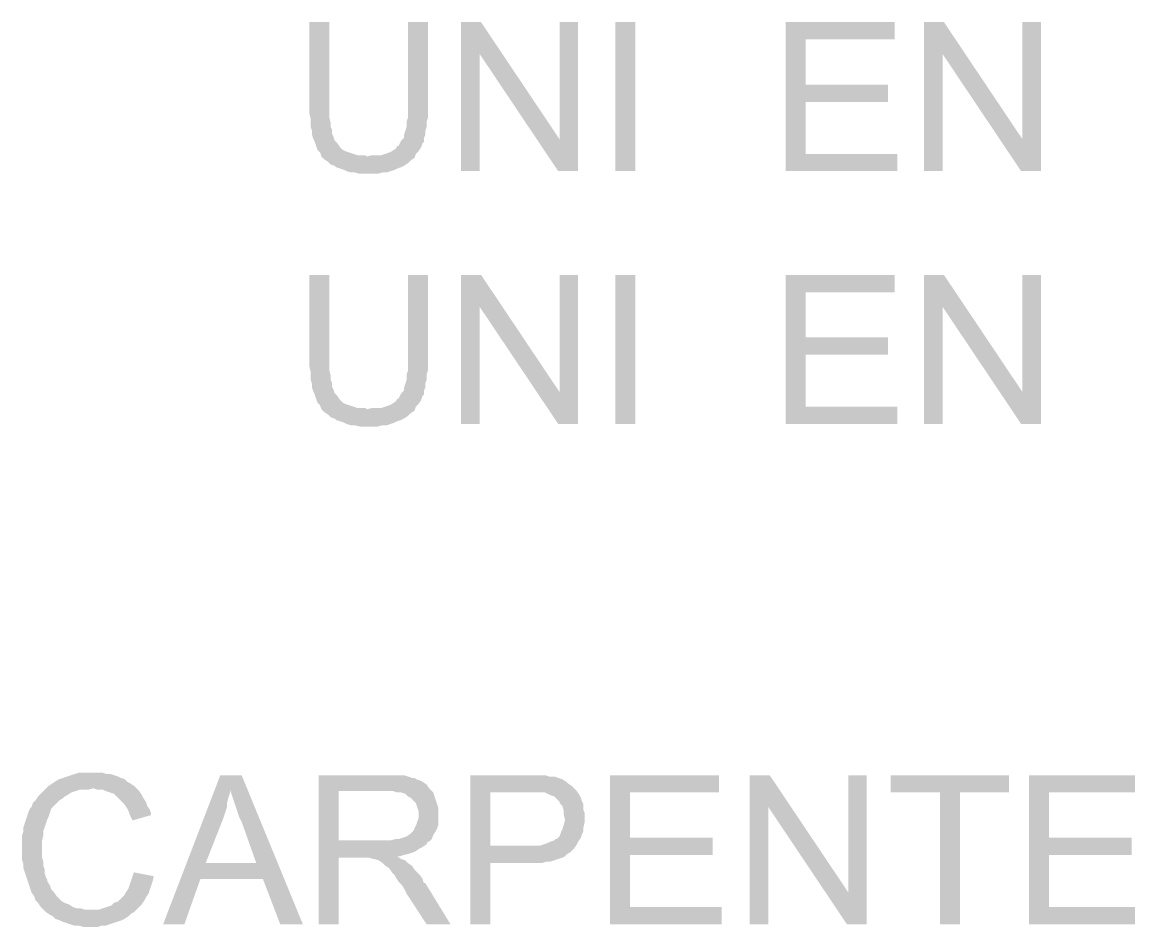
# Model space of a CAD drawing. Header units: millimetres. Extents: x -35.3 to 0.3, y 0.4 to 20.6.
# Drawn here: x -33.647 to -32.954, y 8.092 to 8.659 of the extents above; entities that cross this region are included whole.
import ezdxf

# ---------------------------------------------------------------- set-up
doc = ezdxf.new("R2010")
doc.units = ezdxf.units.MM
doc.layers.add('PDF _Riempimenti solidi', color=7, linetype='Continuous')

msp = doc.modelspace()

# ---------------------------------------------------------------- hatches: boundary and pattern name
at = {"layer": 'PDF _Riempimenti solidi', "transparency": 33554559}
for points in [[(-33.45433, 8.65851), (-33.46683, 8.65851), (-33.46683, 8.60101), (-33.466, 8.59767), (-33.466, 8.59267), (-33.46517, 8.59017), (-33.46517, 8.58767), (-33.46433, 8.58517), (-33.4635, 8.58351), (-33.46183, 8.57851), (-33.46017, 8.57684), (-33.45933, 8.57434), (-33.431, 8.57434), (-33.43183, 8.57517), (-33.43683, 8.57517), (-33.43933, 8.57601), (-33.44183, 8.57684), (-33.44433, 8.57767), (-33.446, 8.57851), (-33.44767, 8.58017), (-33.44933, 8.58267), (-33.451, 8.58434), (-33.45183, 8.58684), (-33.45267, 8.58851), (-33.45267, 8.59101), (-33.4535, 8.59267), (-33.4535, 8.59517), (-33.45433, 8.59851), (-33.45433, 8.60517)], [(-33.39267, 8.65851), (-33.40517, 8.65851), (-33.40517, 8.59851), (-33.406, 8.59601), (-33.406, 8.59267), (-33.40683, 8.59017), (-33.40767, 8.58767), (-33.40767, 8.58601), (-33.40933, 8.58434), (-33.41017, 8.58267), (-33.411, 8.58101), (-33.41183, 8.58101), (-33.41267, 8.57934), (-33.41517, 8.57767), (-33.41683, 8.57684), (-33.41933, 8.57601), (-33.42183, 8.57517), (-33.42767, 8.57517), (-33.431, 8.57434), (-33.45933, 8.57434), (-33.45767, 8.57267), (-33.45517, 8.57101), (-33.4535, 8.56934), (-33.451, 8.56851), (-33.45017, 8.56767), (-33.44517, 8.56601), (-33.4435, 8.56517), (-33.441, 8.56434), (-33.4385, 8.56434), (-33.43517, 8.56351), (-33.42433, 8.56351), (-33.421, 8.56434), (-33.4185, 8.56434), (-33.4135, 8.56601), (-33.41183, 8.56684), (-33.40933, 8.56767), (-33.40767, 8.56851), (-33.40517, 8.57017), (-33.4035, 8.57184), (-33.401, 8.57351), (-33.40017, 8.57601), (-33.3985, 8.57767), (-33.39683, 8.58017), (-33.396, 8.58267), (-33.39517, 8.58351), (-33.39517, 8.58601), (-33.39433, 8.58767), (-33.39433, 8.59017), (-33.3935, 8.59267), (-33.3935, 8.59601), (-33.39267, 8.59851), (-33.39267, 8.60434)], [(-33.35933, 8.65851), (-33.37183, 8.65851), (-33.37183, 8.56517), (-33.36017, 8.56517), (-33.36017, 8.63851)], [(-33.35933, 8.65851), (-33.36017, 8.63851), (-33.311, 8.56517), (-33.31017, 8.58517)], [(-33.2985, 8.65851), (-33.31017, 8.65851), (-33.31017, 8.58517), (-33.311, 8.56517), (-33.2985, 8.56517)], [(-33.26267, 8.56517), (-33.26267, 8.65851), (-33.27517, 8.65851), (-33.27517, 8.56517)], [(-33.10017, 8.65851), (-33.1685, 8.65851), (-33.1685, 8.56517), (-33.0985, 8.56517), (-33.0985, 8.57601), (-33.156, 8.57601), (-33.156, 8.60851), (-33.10433, 8.60851), (-33.10433, 8.61934), (-33.156, 8.61934), (-33.156, 8.64767), (-33.10017, 8.64767)], [(-33.06933, 8.65851), (-33.08183, 8.65851), (-33.08183, 8.56517), (-33.07017, 8.56517), (-33.07017, 8.63851)], [(-33.06933, 8.65851), (-33.07017, 8.63851), (-33.021, 8.56517), (-33.02017, 8.58517)], [(-33.0085, 8.65851), (-33.02017, 8.65851), (-33.02017, 8.58517), (-33.021, 8.56517), (-33.0085, 8.56517)], [(-33.45433, 8.50017), (-33.46683, 8.50017), (-33.46683, 8.44267), (-33.466, 8.43934), (-33.466, 8.43434), (-33.46517, 8.43184), (-33.46517, 8.42934), (-33.46433, 8.42684), (-33.4635, 8.42517), (-33.46267, 8.42267), (-33.46183, 8.42017), (-33.46017, 8.41851), (-33.45933, 8.41601), (-33.431, 8.41601), (-33.43183, 8.41684), (-33.43683, 8.41684), (-33.43933, 8.41767), (-33.44183, 8.41851), (-33.44433, 8.41934), (-33.446, 8.42017), (-33.44767, 8.42184), (-33.44933, 8.42434), (-33.451, 8.42601), (-33.45183, 8.42851), (-33.45267, 8.43017), (-33.45267, 8.43267), (-33.4535, 8.43434), (-33.4535, 8.43684), (-33.45433, 8.44017), (-33.45433, 8.44684)], [(-33.39267, 8.50017), (-33.40517, 8.50017), (-33.40517, 8.44017), (-33.406, 8.43767), (-33.406, 8.43434), (-33.40767, 8.42934), (-33.40767, 8.42767), (-33.40933, 8.42601), (-33.41017, 8.42434), (-33.411, 8.42267), (-33.41183, 8.42267), (-33.41267, 8.42101), (-33.41517, 8.41934), (-33.41683, 8.41851), (-33.41933, 8.41767), (-33.42183, 8.41684), (-33.42767, 8.41684), (-33.431, 8.41601), (-33.45933, 8.41601), (-33.45767, 8.41434), (-33.45517, 8.41267), (-33.4535, 8.41101), (-33.451, 8.41017), (-33.45017, 8.40934), (-33.44517, 8.40767), (-33.4435, 8.40684), (-33.441, 8.40601), (-33.4385, 8.40601), (-33.43517, 8.40517), (-33.42433, 8.40517), (-33.421, 8.40601), (-33.4185, 8.40601), (-33.4135, 8.40767), (-33.41183, 8.40851), (-33.40933, 8.40934), (-33.40767, 8.41017), (-33.40517, 8.41184), (-33.4035, 8.41351), (-33.401, 8.41517), (-33.40017, 8.41767), (-33.3985, 8.41934), (-33.39683, 8.42184), (-33.396, 8.42434), (-33.39517, 8.42517), (-33.39517, 8.42767), (-33.39433, 8.42934), (-33.39433, 8.43184), (-33.3935, 8.43434), (-33.3935, 8.43767), (-33.39267, 8.44017), (-33.39267, 8.44601)], [(-33.35933, 8.50017), (-33.37183, 8.50017), (-33.37183, 8.40684), (-33.36017, 8.40684), (-33.36017, 8.48017)], [(-33.35933, 8.50017), (-33.36017, 8.48017), (-33.311, 8.40684), (-33.31017, 8.42684)], [(-33.2985, 8.50017), (-33.31017, 8.50017), (-33.31017, 8.42684), (-33.311, 8.40684), (-33.2985, 8.40684)], [(-33.26267, 8.40684), (-33.26267, 8.50017), (-33.27517, 8.50017), (-33.27517, 8.40684)], [(-33.10017, 8.50017), (-33.1685, 8.50017), (-33.1685, 8.40684), (-33.0985, 8.40684), (-33.0985, 8.41767), (-33.156, 8.41767), (-33.156, 8.45017), (-33.10433, 8.45017), (-33.10433, 8.46101), (-33.156, 8.46101), (-33.156, 8.48934), (-33.10017, 8.48934)], [(-33.06933, 8.50017), (-33.08183, 8.50017), (-33.08183, 8.40684), (-33.07017, 8.40684), (-33.07017, 8.48017)], [(-33.06933, 8.50017), (-33.07017, 8.48017), (-33.021, 8.40684), (-33.02017, 8.42684)], [(-33.0085, 8.50017), (-33.02017, 8.50017), (-33.02017, 8.42684), (-33.021, 8.40684), (-33.0085, 8.40684)], [(-33.60267, 8.18851), (-33.611, 8.18851), (-33.6135, 8.18767), (-33.616, 8.18684), (-33.621, 8.18517), (-33.6235, 8.18434), (-33.62517, 8.18351), (-33.62767, 8.18184), (-33.63017, 8.18017), (-33.6335, 8.17684), (-33.63517, 8.17517), (-33.63683, 8.17351), (-33.6385, 8.17101), (-33.64017, 8.16934), (-33.641, 8.16684), (-33.64183, 8.16601), (-33.64267, 8.16434), (-33.64433, 8.15934), (-33.64517, 8.15684), (-33.646, 8.15434), (-33.646, 8.15184), (-33.64683, 8.14934), (-33.64683, 8.13351), (-33.646, 8.13101), (-33.646, 8.12851), (-33.64517, 8.12601), (-33.64433, 8.12351), (-33.641, 8.11351), (-33.63933, 8.11101), (-33.6385, 8.10851), (-33.63683, 8.10684), (-33.63517, 8.10434), (-33.6335, 8.10267), (-33.63183, 8.10101), (-33.60433, 8.10267), (-33.60767, 8.10267), (-33.61017, 8.10351), (-33.61267, 8.10351), (-33.61517, 8.10434), (-33.61767, 8.10601), (-33.62017, 8.10684), (-33.62183, 8.10767), (-33.6235, 8.10934), (-33.62517, 8.11101), (-33.62683, 8.11351), (-33.6285, 8.11517), (-33.62933, 8.11767), (-33.631, 8.12017), (-33.631, 8.12101), (-33.63183, 8.12267), (-33.63267, 8.12517), (-33.63267, 8.12767), (-33.6335, 8.13017), (-33.6335, 8.13267), (-33.63433, 8.13517), (-33.63433, 8.14601), (-33.6335, 8.14934), (-33.6335, 8.15184), (-33.63267, 8.15434), (-33.63183, 8.15684), (-33.631, 8.15934), (-33.63017, 8.16101), (-33.6285, 8.16601), (-33.62683, 8.16767), (-33.6235, 8.17101), (-33.621, 8.17267), (-33.62017, 8.17351), (-33.6185, 8.17434), (-33.616, 8.17601), (-33.6135, 8.17684), (-33.611, 8.17767), (-33.606, 8.17767), (-33.60267, 8.17851), (-33.57517, 8.17851), (-33.57683, 8.18017), (-33.57933, 8.18184), (-33.581, 8.18267), (-33.58267, 8.18434), (-33.58517, 8.18517), (-33.58683, 8.18601), (-33.59183, 8.18767), (-33.59433, 8.18767), (-33.59683, 8.18851), (-33.60017, 8.18851)], [(-33.50933, 8.18684), (-33.52267, 8.18684), (-33.5585, 8.09351), (-33.54517, 8.09351), (-33.53517, 8.12184), (-33.496, 8.12184), (-33.53183, 8.13184), (-33.521, 8.15934), (-33.52017, 8.16184), (-33.51933, 8.16434), (-33.5185, 8.16684), (-33.5185, 8.16934), (-33.51767, 8.17267), (-33.51683, 8.17517), (-33.516, 8.17767)], [(-33.50933, 8.18684), (-33.516, 8.17767), (-33.516, 8.17601), (-33.51517, 8.17351), (-33.51433, 8.17101), (-33.5135, 8.16851), (-33.51267, 8.16601), (-33.511, 8.16101), (-33.50933, 8.15767), (-33.50017, 8.13184), (-33.53183, 8.13184), (-33.496, 8.12184), (-33.48517, 8.09351), (-33.471, 8.09351)], [(-33.41933, 8.18684), (-33.461, 8.18684), (-33.461, 8.09351), (-33.4485, 8.09351), (-33.4485, 8.13517), (-33.43433, 8.13517), (-33.41183, 8.13601), (-33.41017, 8.13601), (-33.40767, 8.13684), (-33.40433, 8.13767), (-33.40183, 8.13851), (-33.40017, 8.13934), (-33.39767, 8.14101), (-33.396, 8.14184), (-33.3935, 8.14351), (-33.39267, 8.14517), (-33.39183, 8.14517), (-33.4485, 8.14601), (-33.4485, 8.17684), (-33.4185, 8.17684), (-33.39183, 8.17851), (-33.3935, 8.18101), (-33.396, 8.18267), (-33.39767, 8.18351), (-33.40017, 8.18434), (-33.401, 8.18517), (-33.40267, 8.18517), (-33.40517, 8.18601), (-33.40767, 8.18684), (-33.416, 8.18684)], [(-33.33017, 8.18684), (-33.366, 8.18684), (-33.366, 8.09351), (-33.3535, 8.09351), (-33.3535, 8.13184), (-33.321, 8.13184), (-33.3185, 8.13267), (-33.316, 8.13267), (-33.3135, 8.13351), (-33.311, 8.13434), (-33.3085, 8.13517), (-33.30683, 8.13601), (-33.30517, 8.13767), (-33.3035, 8.13851), (-33.301, 8.14101), (-33.3535, 8.14267), (-33.3535, 8.17601), (-33.32933, 8.17601), (-33.29933, 8.17684), (-33.30267, 8.18017), (-33.30517, 8.18184), (-33.306, 8.18267), (-33.3085, 8.18434), (-33.311, 8.18517), (-33.3135, 8.18601), (-33.31683, 8.18601), (-33.31933, 8.18684), (-33.32767, 8.18684)], [(-33.21017, 8.18684), (-33.2785, 8.18684), (-33.2785, 8.09351), (-33.2085, 8.09351), (-33.2085, 8.10434), (-33.266, 8.10434), (-33.266, 8.13684), (-33.21433, 8.13684), (-33.21433, 8.14767), (-33.266, 8.14767), (-33.266, 8.17601), (-33.21017, 8.17601)], [(-33.1785, 8.18684), (-33.191, 8.18684), (-33.191, 8.09351), (-33.17933, 8.09351), (-33.17933, 8.16684)], [(-33.1785, 8.18684), (-33.17933, 8.16684), (-33.13017, 8.09351), (-33.12933, 8.11351)], [(-33.11767, 8.18684), (-33.12933, 8.18684), (-33.12933, 8.11351), (-33.13017, 8.09351), (-33.11767, 8.09351)], [(-33.0285, 8.18684), (-33.10267, 8.18684), (-33.10267, 8.17601), (-33.07183, 8.17601), (-33.07183, 8.09351), (-33.05933, 8.09351), (-33.05933, 8.17601), (-33.0285, 8.17601)], [(-32.94767, 8.18684), (-33.016, 8.18684), (-33.016, 8.09351), (-32.946, 8.09351), (-32.946, 8.10434), (-33.0035, 8.10434), (-33.0035, 8.13684), (-32.95183, 8.13684), (-32.95183, 8.14767), (-33.0035, 8.14767), (-33.0035, 8.17601), (-32.94767, 8.17601)], [(-33.57517, 8.17851), (-33.60267, 8.17851), (-33.60183, 8.17851), (-33.59933, 8.17767), (-33.596, 8.17767), (-33.59433, 8.17684), (-33.59183, 8.17601), (-33.58933, 8.17517), (-33.58767, 8.17351), (-33.58433, 8.17017), (-33.58267, 8.16851), (-33.581, 8.16601), (-33.58017, 8.16434), (-33.57933, 8.16184), (-33.57767, 8.15851), (-33.566, 8.16184), (-33.566, 8.16267), (-33.56683, 8.16517), (-33.5685, 8.16767), (-33.56933, 8.17017), (-33.571, 8.17267), (-33.57183, 8.17434), (-33.5735, 8.17684)], [(-33.39183, 8.17851), (-33.4185, 8.17684), (-33.41433, 8.17684), (-33.41183, 8.17601), (-33.40933, 8.17601), (-33.40683, 8.17517), (-33.40517, 8.17351), (-33.4035, 8.17267), (-33.40017, 8.16934), (-33.3985, 8.16434), (-33.3985, 8.16017), (-33.40017, 8.15517), (-33.401, 8.15351), (-33.40183, 8.15184), (-33.4035, 8.15017), (-33.406, 8.14851), (-33.4085, 8.14767), (-33.411, 8.14684), (-33.41267, 8.14684), (-33.416, 8.14601), (-33.4485, 8.14601), (-33.39183, 8.14517), (-33.39017, 8.14684), (-33.38933, 8.14934), (-33.38767, 8.15184), (-33.38683, 8.15351), (-33.386, 8.15601), (-33.386, 8.16601), (-33.38767, 8.17101), (-33.3885, 8.17351), (-33.38933, 8.17601), (-33.39017, 8.17684)], [(-33.29933, 8.17684), (-33.32933, 8.17601), (-33.31933, 8.17601), (-33.31767, 8.17517), (-33.316, 8.17434), (-33.3135, 8.17351), (-33.31017, 8.17017), (-33.31017, 8.16934), (-33.3085, 8.16767), (-33.30767, 8.16517), (-33.30767, 8.16267), (-33.30683, 8.15934), (-33.30683, 8.15851), (-33.30767, 8.15517), (-33.3085, 8.15267), (-33.30933, 8.15101), (-33.31017, 8.14851), (-33.31183, 8.14684), (-33.31267, 8.14684), (-33.3135, 8.14601), (-33.316, 8.14517), (-33.31767, 8.14434), (-33.32017, 8.14351), (-33.32267, 8.14267), (-33.3535, 8.14267), (-33.301, 8.14101), (-33.29933, 8.14351), (-33.2985, 8.14517), (-33.29683, 8.14767), (-33.296, 8.15017), (-33.29517, 8.15184), (-33.29517, 8.15434), (-33.29433, 8.15767), (-33.29433, 8.16267), (-33.29517, 8.16517), (-33.29517, 8.16851), (-33.296, 8.17017), (-33.29683, 8.17267), (-33.29767, 8.17434)], [(-33.41183, 8.13601), (-33.43433, 8.13517), (-33.42933, 8.13517), (-33.42683, 8.13434), (-33.426, 8.13434), (-33.4235, 8.13351), (-33.421, 8.13184), (-33.41933, 8.13017), (-33.41683, 8.12851), (-33.41517, 8.12601), (-33.4135, 8.12434), (-33.41267, 8.12267), (-33.411, 8.12017), (-33.40933, 8.11851), (-33.40767, 8.11601), (-33.406, 8.11267), (-33.3935, 8.09351), (-33.3785, 8.09351), (-33.39433, 8.11934), (-33.39517, 8.11934), (-33.396, 8.12184), (-33.39767, 8.12434), (-33.401, 8.12767), (-33.40267, 8.13017), (-33.40517, 8.13184), (-33.40683, 8.13351), (-33.40933, 8.13434)], [(-33.57683, 8.12601), (-33.57767, 8.12351), (-33.58017, 8.11601), (-33.58183, 8.11351), (-33.58267, 8.11184), (-33.58433, 8.11017), (-33.58683, 8.10767), (-33.58933, 8.10684), (-33.591, 8.10517), (-33.596, 8.10351), (-33.5985, 8.10267), (-33.60433, 8.10267), (-33.63183, 8.10101), (-33.62933, 8.09934), (-33.62767, 8.09851), (-33.626, 8.09684), (-33.6235, 8.09601), (-33.62183, 8.09517), (-33.61933, 8.09434), (-33.61683, 8.09351), (-33.61433, 8.09267), (-33.61183, 8.09267), (-33.6085, 8.09184), (-33.59933, 8.09184), (-33.59683, 8.09267), (-33.59433, 8.09267), (-33.59183, 8.09351), (-33.58683, 8.09517), (-33.58433, 8.09601), (-33.58267, 8.09684), (-33.58017, 8.09851), (-33.5785, 8.10017), (-33.57683, 8.10101), (-33.57517, 8.10267), (-33.57183, 8.10601), (-33.57017, 8.10851), (-33.56933, 8.11017), (-33.56767, 8.11267), (-33.56683, 8.11517), (-33.56517, 8.12017), (-33.56433, 8.12351)]]:
    msp.add_hatch(color=256, dxfattribs=at).paths.add_polyline_path(points)

doc.saveas('drawing.dxf')
